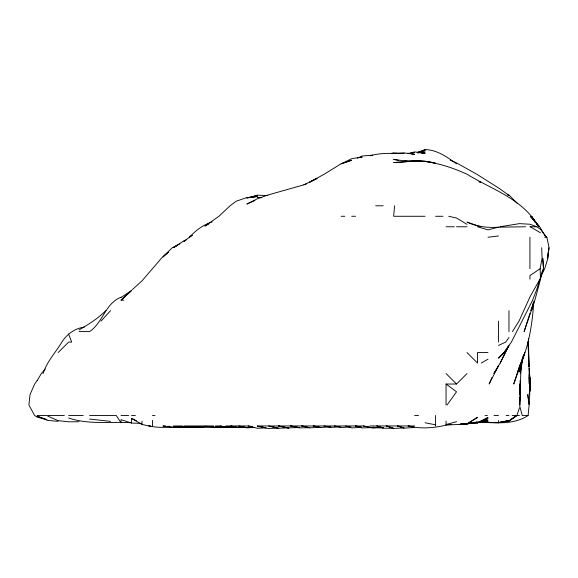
<?xml version="1.0" encoding="UTF-8"?>
<svg xmlns="http://www.w3.org/2000/svg" width="578" height="578" viewBox="0 0 578 578"><rect width="100%" height="100%" fill="white"/><g stroke="black" fill="none" stroke-linecap="round" stroke-linejoin="round"><path stroke-width="0.87" d="M529.145 374.414L529.737 394.514L529.094 404.997L527.757 394.514L529.231 404.997M528.393 338.6L529.043 366.553M527.844 342.089L529.051 363.056L529.303 384.03L529.159 377.037M520.121 380.534L520.149 394.514L519.449 404.997L519.839 397.137M520.157 404.997L520.402 380.534M529.809 384.03L529.723 387.52M529.441 394.514L530.366 384.03L529.145 368.302M529.932 391.263L530.366 384.03L529.455 373.547M529.932 391.111L530.438 384.03L529.932 377.557M548.862 247.731L547.937 258.214L544.693 268.698L540.806 276.407M394.615 205.797L393.64 216.28L425.09 216.28M488.872 422.308C502.065 423.436 516.761 423.053 528.104 415.481L529.015 405.872M533.891 301.03C532.396 322.177 529.535 343.404 520.988 363.056L524.81 352.573L519.449 370.469L523.538 355.195L521.746 362.189M548.63 249.479L547.496 258.214L549.1 247.731L546.867 237.247L544.931 235.434M520.222 373.547L522.389 358.692L520.771 373.547L520.149 394.514L519.846 384.03L519.882 386.646M540.546 279.188L541.427 273.943M521.623 362.189L521.934 360.441M533.321 302.778L531.536 310.639L533.386 302.778M521.464 363.056L519.449 371.885L521.522 363.056M540.416 279.745L534.881 300.155L524.116 331.606L529.932 313.421M529.932 279.188L529.932 275.583L540.141 268.698L542.07 258.214L541.709 247.731M531.644 308.219L530.936 310.639L532.194 306.607M539.881 279.188L536.68 289.672L532.641 300.155L511.407 342.089L504.023 352.573L508.965 345.81L504.515 352.573L498.482 358.187L503.648 352.573M519.449 367.001L517.288 373.547L520.72 363.056L513.748 384.03L520.966 363.056M512.411 331.606L519.015 321.122L529.932 296.962L540.416 278.321L543.566 268.698L542.756 258.214L543.479 268.698L541.781 272.65M519.449 407.887L516.876 415.481L508.965 421.015L498.482 422.626L508.965 420.423L498.482 422.785L488.872 422.634M491.878 377.579L489.14 384.03L498.482 365.809L493.858 373.547L500.201 363.056L508.604 345.955M43.068 373.547C46.897 361.684 55.524 352.537 61.911 342.089C66.911 334.026 74.902 328.376 84.352 327.069M508.604 345.926L500.201 363.056M121.048 297.229C105.225 303.233 103 322.654 89.597 331.606L79.107 331.606M37.173 380.613L41.327 373.547L45.351 369.017M508.965 337.451L505.699 342.089L498.482 345.42M37.173 380.512L34.673 384.03L30.049 394.514L28.9 404.997L34.601 415.481L37.173 417.135L46.782 419.642M447.069 404.997L456.541 391.812L446.057 384.03L446.057 404.997M100.998 321.122L110.564 310.639M58.14 352.573L68.623 342.089L71.686 342.089L68.623 334.077M446.057 384.03L456.541 384.03L467.024 373.547M105.781 310.639C98.065 318.536 88.586 324.359 79.107 329.879M123.894 300.155L121.048 300.155L131.531 290.38M121.048 300.155L131.531 290.597L121.048 297.439M132.261 289.672L142.015 280.857L161.443 258.214L168.227 252.239M168.227 252.29L162.982 256.849L172.237 247.731L179.917 243.851M508.965 421.015L516.783 415.481L508.965 421.001L498.482 422.626M192.25 235.282L189.331 237.247C195.704 230.535 203.218 224.698 212.177 221.952M192.163 235.282L183.956 241.315L185.596 240.578M467.024 423.804L477.507 417.388L467.024 423.999L446.057 425.061M481.264 363.056L487.998 359.184M177.215 245.592L173.465 247.608L183.956 240.816L186.412 239.841M208.665 224.134L204.923 226.085L218.925 216.28L230.03 205.797L236.373 201.137L246.857 197.539L257.34 196.549L251.228 197.394M477.507 422.872L487.998 417.497L477.507 422.858L467.024 423.667L477.507 422.872L487.998 418.335L477.507 422.735L487.998 420.054L477.507 422.475L487.998 421.637L480.13 421.969M254.92 200.523L246.857 204.048L257.34 198.81L267.824 195.046L303.84 184.83L317.019 178.508L309.765 182.106L324.012 174.339L341.215 163.675L351.699 160.258L341.215 163.856L351.699 158.668L362.182 157.043L360.571 157.621M357.349 158.22L362.182 156.009L372.666 155.186L371.054 155.793M253.294 196.657L257.34 195.154L267.824 195.617M370.252 155.778C381.119 152.448 392.859 153.603 404.123 153.372M253.309 196.86L257.34 195.313L246.857 198.001L248.605 197.755M417.273 152.491L425.09 149.543C437.279 149.912 447.083 157.014 456.541 163.856M303.84 184.83L306.795 183.717M417.468 152.614L425.09 150.316L425.09 149.543M417.829 152.433L425.09 150.316M456.541 421.694L446.057 424.519L446.057 421.102M525.539 226.764L498.482 227.19L487.998 229.878L477.507 226.764M446.057 425.177C433.724 428.06 420.43 429.086 408.097 425.964L413.79 427.308M500.042 226.764L519.449 223.635L529.932 224.235L536.94 226.764L540.416 229.242L546.629 237.247L544.765 235.434M418.104 152.932L425.09 152.057L417.229 152.787M473.144 422.54L477.507 421.998L467.024 424.071L460.037 424.317L464.409 423.977M487.998 237.247L498.482 235.961M407.938 153.372L414.607 152.599L410.149 153.372L414.607 151.869L425.09 153.372L421.593 153.257M399.261 153.372L404.123 152.881L414.607 154.348L411.984 154.326M250.353 427.417L236.373 427.431L225.89 426.47M215.406 425.964L220.442 425.964L225.89 427.474L235.499 426.875M414.607 427.496L404.123 428.146L397.411 425.964L404.123 427.951L393.64 428.414L386.458 425.964L393.64 428.334L383.156 428.154L376.827 425.964L383.156 427.987L372.666 427.301L374.414 427.33M225.89 427.474L236.373 426.839M340.341 426.853L330.732 427.424L324.034 425.964M361.308 427.344L351.699 427.901L345.666 425.964M466.15 423.941L460.037 424.303L465.283 423.985M350.824 426.954L341.215 427.482L334.359 425.964M254.717 427.453L246.857 427.843L238.916 425.964M190.068 426.839L173.465 426.896M266.082 427.843L257.34 428.276L248.244 425.964L225.89 425.964M215.406 427.041L222.393 426.745L215.406 427.041L204.923 426.188M330.732 426.86L320.248 427.51L313.16 425.964L320.248 427.308L309.765 427.843L301.644 425.964L309.765 427.706L299.281 427.879L290.575 425.964L299.281 427.518L278.307 428.226L268.56 425.964L278.307 425.964L288.798 428.052L278.307 425.964M470.521 422.858L472.269 422.793M372.666 427.561L362.182 427.922L355.398 425.964L361.337 427.128M480.13 421.998L487.998 421.738L480.13 421.759M183.956 426.889C172.316 426.817 160.301 428.508 148.886 425.964L142.015 424.433L131.531 418.393L131.531 423.06L141.14 423.356M236.373 427.46L245.108 427.272L236.373 427.438L230.882 425.964L236.373 427.46L246.857 427.554L183.956 427.236L173.465 426.759L183.956 427.106L173.465 427.352L162.982 425.964L165.604 426.116M446.057 424.649L451.302 424.548M393.64 153.343L391.906 153.372L393.64 152.939L403.48 153.372M498.482 227.19C487.745 228.007 476.864 226.67 467.024 222.118L480.571 226.764M130.657 422.684C110.001 421.485 88.557 424.859 68.623 417.966M246.857 427.554L225.89 427.359M79.107 421.73L68.623 421.817L58.14 420.632L47.656 416.081M488.872 422.612L498.482 422.547L477.507 422.59M508.965 195.313L498.482 187.915L476.98 174.339L456.541 162.917L450.089 160.142M375.678 205.797L383.156 205.797M341.215 216.28L344.828 216.28M351.699 216.28L355.535 216.28M435.574 216.28L442.986 216.28M446.057 226.764L454.308 226.764M456.541 226.764L467.024 226.764M529.932 226.735L536.94 226.764M544.635 237.247L546.867 237.247M540.141 268.698L540.416 278.321M487.998 352.573L477.507 352.573L477.507 363.056L467.024 352.573M37.173 415.481L46.782 415.481M47.656 415.481L64.346 415.481M68.623 415.481L83.275 415.481M89.597 415.481L116.257 415.481L121.048 422.807L121.048 419.679L131.531 423.06M121.048 415.481L128.713 415.481M131.531 415.481L135.382 415.481M152.498 415.481L154.983 415.481M414.607 415.481L418.508 415.481M485.072 415.481L487.384 415.481M494.009 415.481L498.482 415.481M506.111 415.481L508.965 415.481M512.144 415.481L519.449 415.481M528.104 415.481L522.216 415.481L519.658 405.799M173.465 425.964L182.395 425.964M183.956 425.964L204.316 425.964M204.923 425.964L213.716 425.964M257.34 425.964L267.824 425.964M278.647 425.964L363.324 425.964L370.122 427.128M369.999 425.964L414.607 425.964M219.77 426.528L222.393 426.564L215.406 426.506L225.89 427.026L220.442 425.964M379.659 427.431L383.156 427.489L372.666 428.074L363.324 425.964M261.711 197.604L257.34 197.452L261.711 197.755M168.227 426.261L169.975 426.362M148.886 425.964L150.331 426.08M149.066 425.964L150.786 426.109M110.564 421.362L89.597 419.072M58.14 421.348L47.656 420.43L37.173 416.218L46.847 419.585M408.487 161.544L404.123 161.074C425.993 159.21 447.293 165.2 467.024 174.231L467.234 174.339C491.712 189.447 522.57 198.81 537.576 225.268M409.361 161.558L393.64 159.412L398.878 160.446M259.963 426.586L257.34 426.196L267.824 428.457L278.307 428.139L268.56 425.964M261.711 426.846L263.46 427.106M248.244 425.964L252.384 426.578M507.217 194.858L508.965 195.133M425.09 422.756L435.574 424.823M448.738 216.28L456.541 218.051L467.024 224.343M131.531 418.393L136.372 420.697M480.52 182.359L479.018 181.535L480.463 182.359M530.243 226.764L540.416 232.775M446.057 373.547L456.541 384.03M509.261 195.313L517.05 203.189M538.703 226.106L530.301 216.28L539.664 226.764L543.956 234.112M539.26 226.764L531.319 216.28L535.669 222.573M536.637 223.968L537.605 225.369M535.235 222.27L531.536 216.28L534.253 220.774M528.559 363.93L528.704 366.553M527.468 342.089L527.526 345.586M519.911 389.269L519.969 394.514M529.932 237.247L529.932 268.698M508.965 310.639L508.965 331.606M498.482 321.122L498.482 342.089M498.482 420.596L498.482 421.774M435.574 415.481L435.574 425.964M152.498 420.365L152.498 425.964M142.015 421.203L142.015 424.433M529.491 391.017L529.325 394.514L529.527 391.017M414.607 161.024L393.64 162.541C407.613 162.172 421.875 159.152 435.574 163.278L425.09 161.168L414.607 161.024M243.36 426.882L237.247 427.373L243.36 426.889M204.048 426.752L194.439 427.077L183.956 426.405L194.439 427.077L204.048 426.752"/></g></svg>
